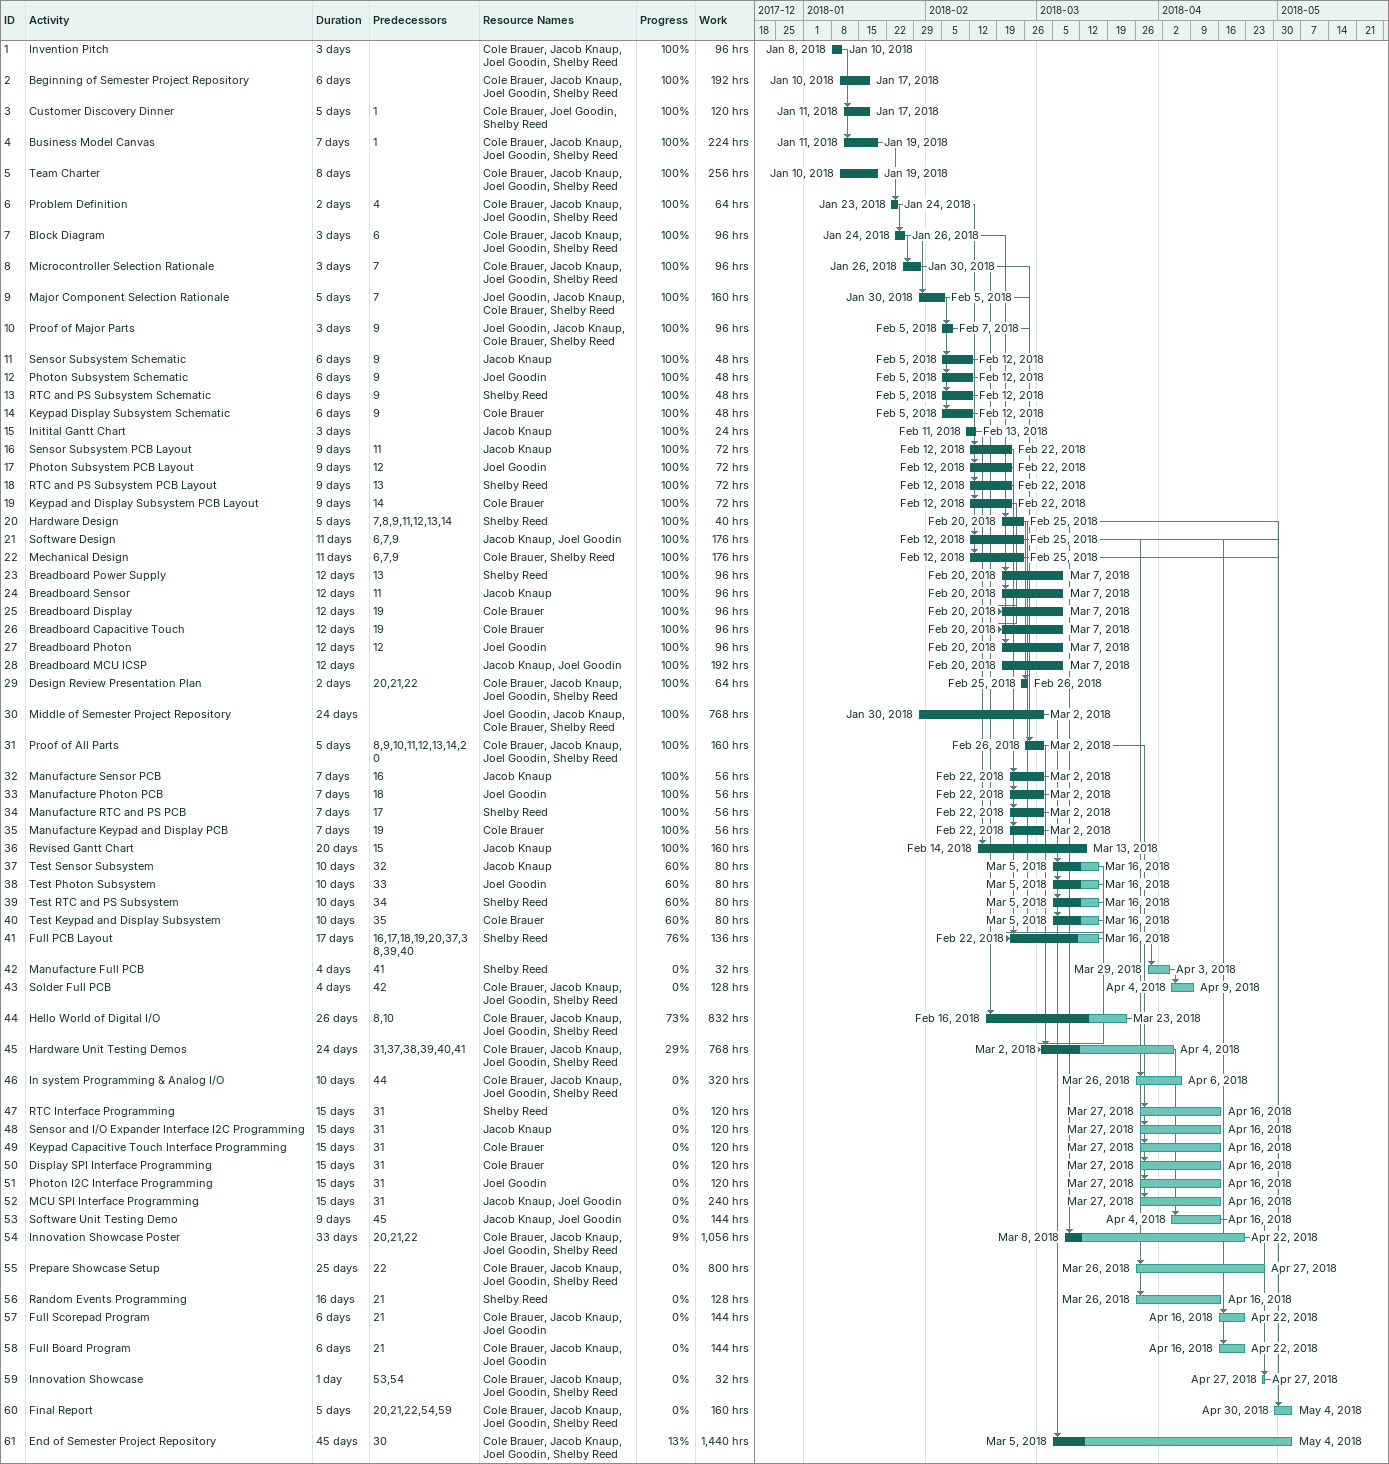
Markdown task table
| ID | Task | Duration | Start | Finish | Predecessors | Resources | % complete | Work (h) |
|---|---|---|---|---|---|---|---|---|
| 1 | Invention Pitch | 3d | 2018-01-08 | 2018-01-10 |  | Cole Brauer, Jacob Knaup, Joel Goodin, Shelby Reed | 100 | 96 |
| 2 | Beginning of Semester Project Repository | 6d | 2018-01-10 | 2018-01-17 |  | Cole Brauer, Jacob Knaup, Joel Goodin, Shelby Reed | 100 | 192 |
| 3 | Customer Discovery Dinner | 5d | 2018-01-11 | 2018-01-17 | 1 | Cole Brauer, Joel Goodin, Shelby Reed | 100 | 120 |
| 4 | Business Model Canvas | 7d | 2018-01-11 | 2018-01-19 | 1 | Cole Brauer, Jacob Knaup, Joel Goodin, Shelby Reed | 100 | 224 |
| 5 | Team Charter | 8d | 2018-01-10 | 2018-01-19 |  | Cole Brauer, Jacob Knaup, Joel Goodin, Shelby Reed | 100 | 256 |
| 6 | Problem Definition | 2d | 2018-01-23 | 2018-01-24 | 4 | Cole Brauer, Jacob Knaup, Joel Goodin, Shelby Reed | 100 | 64 |
| 7 | Block Diagram | 3d | 2018-01-24 | 2018-01-26 | 6 | Cole Brauer, Jacob Knaup, Joel Goodin, Shelby Reed | 100 | 96 |
| 8 | Microcontroller Selection Rationale | 3d | 2018-01-26 | 2018-01-30 | 7 | Cole Brauer, Jacob Knaup, Joel Goodin, Shelby Reed | 100 | 96 |
| 9 | Major Component Selection Rationale | 5d | 2018-01-30 | 2018-02-05 | 7 | Joel Goodin, Jacob Knaup, Cole Brauer, Shelby Reed | 100 | 160 |
| 10 | Proof of Major Parts | 3d | 2018-02-05 | 2018-02-07 | 9 | Joel Goodin, Jacob Knaup, Cole Brauer, Shelby Reed | 100 | 96 |
| 11 | Sensor Subsystem Schematic | 6d | 2018-02-05 | 2018-02-12 | 9 | Jacob Knaup | 100 | 48 |
| 12 | Photon Subsystem Schematic | 6d | 2018-02-05 | 2018-02-12 | 9 | Joel Goodin | 100 | 48 |
| 13 | RTC and PS Subsystem Schematic | 6d | 2018-02-05 | 2018-02-12 | 9 | Shelby Reed | 100 | 48 |
| 14 | Keypad Display Subsystem Schematic | 6d | 2018-02-05 | 2018-02-12 | 9 | Cole Brauer | 100 | 48 |
| 15 | Initital Gantt Chart | 3d | 2018-02-11 | 2018-02-13 |  | Jacob Knaup | 100 | 24 |
| 16 | Sensor Subsystem PCB Layout | 9d | 2018-02-12 | 2018-02-22 | 11 | Jacob Knaup | 100 | 72 |
| 17 | Photon Subsystem PCB Layout | 9d | 2018-02-12 | 2018-02-22 | 12 | Joel Goodin | 100 | 72 |
| 18 | RTC and PS Subsystem PCB Layout | 9d | 2018-02-12 | 2018-02-22 | 13 | Shelby Reed | 100 | 72 |
| 19 | Keypad and Display Subsystem PCB Layout | 9d | 2018-02-12 | 2018-02-22 | 14 | Cole Brauer | 100 | 72 |
| 20 | Hardware Design | 5d | 2018-02-20 | 2018-02-25 | 7, 8, 9, 11, 12, 13, 14 | Shelby Reed | 100 | 40 |
| 21 | Software Design | 11d | 2018-02-12 | 2018-02-25 | 6, 7, 9 | Jacob Knaup, Joel Goodin | 100 | 176 |
| 22 | Mechanical Design | 11d | 2018-02-12 | 2018-02-25 | 6, 7, 9 | Cole Brauer, Shelby Reed | 100 | 176 |
| 23 | Breadboard Power Supply | 12d | 2018-02-20 | 2018-03-07 | 13 | Shelby Reed | 100 | 96 |
| 24 | Breadboard Sensor | 12d | 2018-02-20 | 2018-03-07 | 11 | Jacob Knaup | 100 | 96 |
| 25 | Breadboard Display | 12d | 2018-02-20 | 2018-03-07 | 19 | Cole Brauer | 100 | 96 |
| 26 | Breadboard Capacitive Touch | 12d | 2018-02-20 | 2018-03-07 | 19 | Cole Brauer | 100 | 96 |
| 27 | Breadboard Photon | 12d | 2018-02-20 | 2018-03-07 | 12 | Joel Goodin | 100 | 96 |
| 28 | Breadboard MCU ICSP | 12d | 2018-02-20 | 2018-03-07 |  | Jacob Knaup, Joel Goodin | 100 | 192 |
| 29 | Design Review Presentation Plan | 2d | 2018-02-25 | 2018-02-26 | 20, 21, 22 | Cole Brauer, Jacob Knaup, Joel Goodin, Shelby Reed | 100 | 64 |
| 30 | Middle of Semester Project Repository | 24d | 2018-01-30 | 2018-03-02 |  | Joel Goodin, Jacob Knaup, Cole Brauer, Shelby Reed | 100 | 768 |
| 31 | Proof of All Parts | 5d | 2018-02-26 | 2018-03-02 | 8, 9, 10, 11, 12, 13, 14, 20 | Cole Brauer, Jacob Knaup, Joel Goodin, Shelby Reed | 100 | 160 |
| 32 | Manufacture Sensor PCB | 7d | 2018-02-22 | 2018-03-02 | 16 | Jacob Knaup | 100 | 56 |
| 33 | Manufacture Photon PCB | 7d | 2018-02-22 | 2018-03-02 | 18 | Joel Goodin | 100 | 56 |
| 34 | Manufacture RTC and PS PCB | 7d | 2018-02-22 | 2018-03-02 | 17 | Shelby Reed | 100 | 56 |
| 35 | Manufacture Keypad and Display PCB | 7d | 2018-02-22 | 2018-03-02 | 19 | Cole Brauer | 100 | 56 |
| 36 | Revised Gantt Chart | 20d | 2018-02-14 | 2018-03-13 | 15 | Jacob Knaup | 100 | 160 |
| 37 | Test Sensor Subsystem | 10d | 2018-03-05 | 2018-03-16 | 32 | Jacob Knaup | 60 | 80 |
| 38 | Test Photon Subsystem | 10d | 2018-03-05 | 2018-03-16 | 33 | Joel Goodin | 60 | 80 |
| 39 | Test RTC and PS Subsystem | 10d | 2018-03-05 | 2018-03-16 | 34 | Shelby Reed | 60 | 80 |
| 40 | Test Keypad and Display Subsystem | 10d | 2018-03-05 | 2018-03-16 | 35 | Cole Brauer | 60 | 80 |
| 41 | Full PCB Layout | 17d | 2018-02-22 | 2018-03-16 | 16, 17, 18, 19, 20, 37, 38, 39, 40 | Shelby Reed | 76 | 136 |
| 42 | Manufacture Full PCB | 4d | 2018-03-29 | 2018-04-03 | 41 | Shelby Reed | 0 | 32 |
| 43 | Solder Full PCB | 4d | 2018-04-04 | 2018-04-09 | 42 | Cole Brauer, Jacob Knaup, Joel Goodin, Shelby Reed | 0 | 128 |
| 44 | Hello World of Digital I/O | 26d | 2018-02-16 | 2018-03-23 | 8, 10 | Cole Brauer, Jacob Knaup, Joel Goodin, Shelby Reed | 73 | 832 |
| 45 | Hardware Unit Testing Demos | 24d | 2018-03-02 | 2018-04-04 | 31, 37, 38, 39, 40, 41 | Cole Brauer, Jacob Knaup, Joel Goodin, Shelby Reed | 29 | 768 |
| 46 | In system Programming & Analog I/O | 10d | 2018-03-26 | 2018-04-06 | 44 | Cole Brauer, Jacob Knaup, Joel Goodin, Shelby Reed | 0 | 320 |
| 47 | RTC Interface Programming | 15d | 2018-03-27 | 2018-04-16 | 31 | Shelby Reed | 0 | 120 |
| 48 | Sensor and I/O Expander Interface I2C Programming | 15d | 2018-03-27 | 2018-04-16 | 31 | Jacob Knaup | 0 | 120 |
| 49 | Keypad Capacitive Touch Interface Programming | 15d | 2018-03-27 | 2018-04-16 | 31 | Cole Brauer | 0 | 120 |
| 50 | Display SPI Interface Programming | 15d | 2018-03-27 | 2018-04-16 | 31 | Cole Brauer | 0 | 120 |
| 51 | Photon I2C Interface Programming | 15d | 2018-03-27 | 2018-04-16 | 31 | Joel Goodin | 0 | 120 |
| 52 | MCU SPI Interface Programming | 15d | 2018-03-27 | 2018-04-16 | 31 | Jacob Knaup, Joel Goodin | 0 | 240 |
| 53 | Software Unit Testing Demo | 9d | 2018-04-04 | 2018-04-16 | 45 | Jacob Knaup, Joel Goodin | 0 | 144 |
| 54 | Innovation Showcase Poster | 33d | 2018-03-08 | 2018-04-22 | 20, 21, 22 | Cole Brauer, Jacob Knaup, Joel Goodin, Shelby Reed | 9 | 1056 |
| 55 | Prepare Showcase Setup | 25d | 2018-03-26 | 2018-04-27 | 22 | Cole Brauer, Jacob Knaup, Joel Goodin, Shelby Reed | 0 | 800 |
| 56 | Random Events Programming | 16d | 2018-03-26 | 2018-04-16 | 21 | Shelby Reed | 0 | 128 |
| 57 | Full Scorepad Program | 6d | 2018-04-16 | 2018-04-22 | 21 | Cole Brauer, Jacob Knaup, Joel Goodin | 0 | 144 |
| 58 | Full Board Program | 6d | 2018-04-16 | 2018-04-22 | 21 | Cole Brauer, Jacob Knaup, Joel Goodin | 0 | 144 |
| 59 | Innovation Showcase | 1d | 2018-04-27 | 2018-04-27 | 53, 54 | Cole Brauer, Jacob Knaup, Joel Goodin, Shelby Reed | 0 | 32 |
| 60 | Final Report | 5d | 2018-04-30 | 2018-05-04 | 20, 21, 22, 54, 59 | Cole Brauer, Jacob Knaup, Joel Goodin, Shelby Reed | 0 | 160 |
| 61 | End of Semester Project Repository | 45d | 2018-03-05 | 2018-05-04 | 30 | Cole Brauer, Jacob Knaup, Joel Goodin, Shelby Reed | 13 | 1440 |
